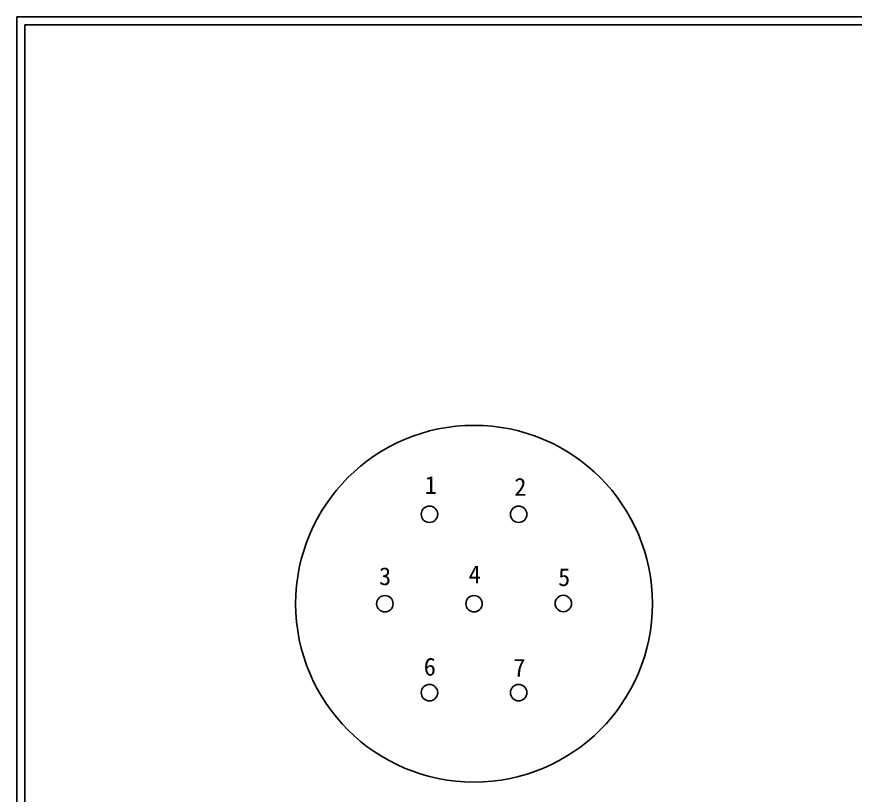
# Model space of a CAD drawing. Extents: x 275 to 562, y 265 to 469.
# Drawn here: x 274.9 to 405.4, y 347.7 to 468.9 of the extents above; entities that cross this region are included whole.
import ezdxf

# ---------------------------------------------------------------- set-up
doc = ezdxf.new("R2010")
doc.units = 0
doc.layers.add('圖框層', color=7, linetype='CONTINUOUS')
doc.layers.add('標尺寸層', color=3, linetype='CONTINUOUS')
doc.styles.add('STSL', font='kaiu.ttf')

msp = doc.modelspace()

# ---------------------------------------------------------------- linework, layer by layer
at = {"layer": '圖框層', "color": 7}
for p, q in [((561.9, 468.91), (274.9, 468.91)), ((274.9, 264.95), (274.9, 468.91)), ((560.65, 467.66), (276.15, 467.66)), ((276.15, 266.2), (276.15, 467.66))]:
    msp.add_line(p, q, dxfattribs=at)
at = {"layer": '標尺寸層', "color": 7}
msp.add_circle((346.08, 377.53), 27.77, dxfattribs=at)
at = {"layer": '標尺寸層', "color": 0}
for centre in [(339.14, 391.46), (353.02, 391.46), (332.2, 377.53), (346.08, 377.53), (359.97, 377.57), (339.14, 363.69), (353.02, 363.69)]:
    msp.add_circle(centre, 1.28, dxfattribs=at)

# ---------------------------------------------------------------- texts
at = {"layer": '圖框層', "color": 4, "style": 'STSL'}
for s, p in [('1', (338.4, 394.63)), ('2', (352.34, 394.34)), ('3', (331.29, 380.42)), ('4', (345.23, 380.71)), ('5', (359.16, 380.28)), ('6', (338.25, 366.34)), ('7', (352.19, 366.2))]:
    msp.add_text(s, height=2.78, dxfattribs=at).set_placement(p)

doc.saveas('drawing.dxf')
